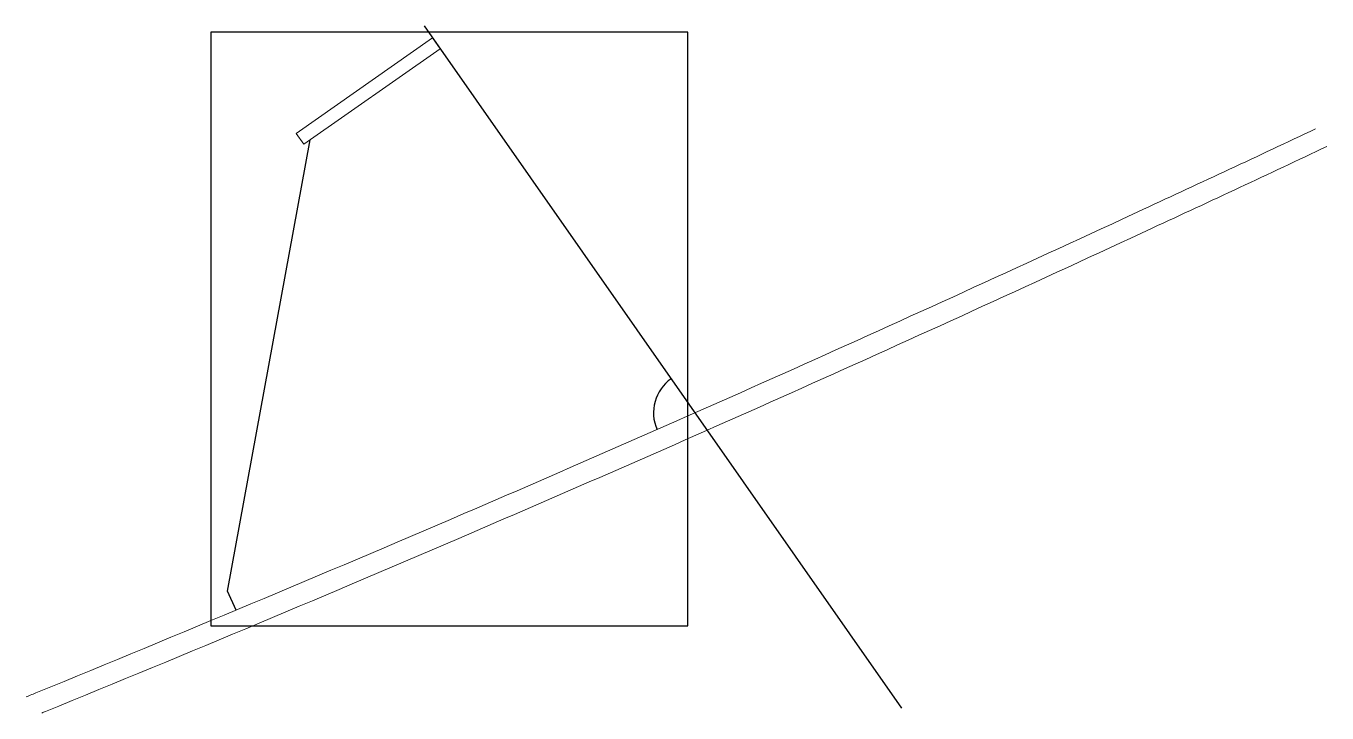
# Model space of a CAD drawing. Header units: millimetres. Extents: x 301 to 1864, y 200 to 1025.
import ezdxf

# ---------------------------------------------------------------- set-up
doc = ezdxf.new("R2010")
doc.units = ezdxf.units.MM
for name, color, linetype in [('100-DF1', 7, 'Continuous'), ('200-CO3', 7, 'Continuous'), ('Braket', 30, 'Continuous')]:
    doc.layers.add(name, color=color, linetype=linetype)

msp = doc.modelspace()

# ---------------------------------------------------------------- linework, layer by layer
at = {"color": 7, "linetype": 'Continuous', "ltscale": 3}
for p, q in [((543.2, 346.7), (642.5, 888.7)), ((553.5, 323.9), (543.2, 346.7))]:
    msp.add_line(p, q, dxfattribs=at)
msp.add_arc((1104.8, 560.9), 50, 125.0002, 203.8038, dxfattribs=at)
at = {"layer": '100-DF1', "color": 7, "linetype": 'Continuous', "lineweight": 15}
msp.add_lwpolyline([(789.6, 1011.2), (625.8, 896.5), (634.9, 883.4), (798.8, 998.1), (789.6, 1011.2)], dxfattribs=at)
for points in [[(301.3, 219.7, 0.000059), (315, 225.3, 0.004496), (826.9, 439.8, 0.003976), (1235.6, 619.2, 0.003309), (1643.1, 805.3, 0.00239), (1849.8, 901.9)], [(320.4, 200.4, 0.000018), (324.6, 202.1, 0.004495), (836.8, 416.9, 0.003976), (1245.8, 596.3, 0.003308), (1653.6, 782.6, 0.002425), (1863.5, 880.8)]]:
    msp.add_lwpolyline(points, format="xyb", dxfattribs=at)
at = {"layer": '200-CO3', "color": 3, "linetype": 'Continuous'}
msp.add_line((1353.2, 206.2), (779.7, 1025.4), dxfattribs=at)
at = {"layer": 'Braket'}
for p, q in [((1096.2, 1018.1), (523.2, 1018.1)), ((523.2, 1018.1), (523.2, 305)), ((1096.2, 305), (1096.2, 1018.1)), ((523.2, 305), (1096.2, 305))]:
    msp.add_line(p, q, dxfattribs=at)

doc.saveas('drawing.dxf')
